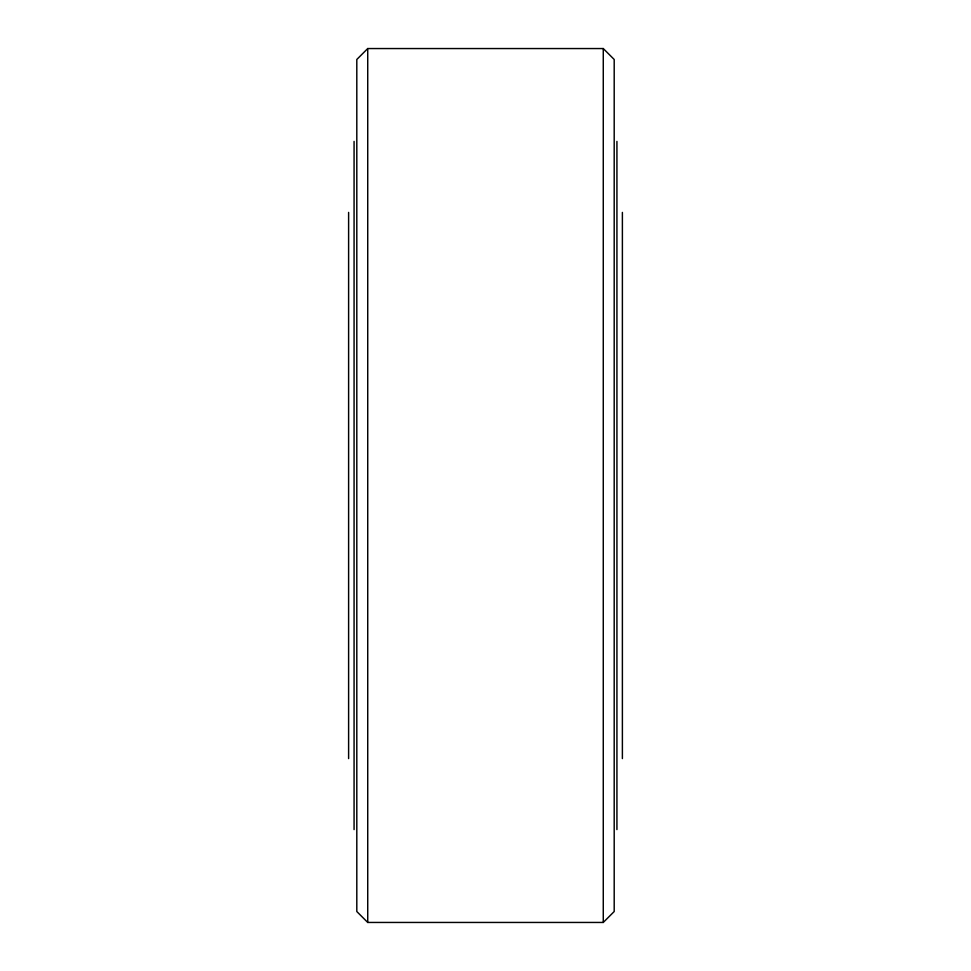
<?xml version="1.0" encoding="UTF-8"?>
<svg xmlns="http://www.w3.org/2000/svg" width="971" height="971" viewBox="0 0 971 971"><rect width="100%" height="100%" fill="white"/><g stroke="black" fill="none" stroke-linecap="round" stroke-linejoin="round"><path stroke-width="1.46" d="M367.73 48.55L356.806 59.474L356.806 911.526L367.73 922.45L603.27 922.45L614.194 911.526L614.194 59.474L603.27 48.55L367.73 48.55L367.73 922.45M622.387 212.406L622.387 758.594M616.925 141.402L616.925 829.598M603.27 48.55L603.27 922.45M354.075 141.402L354.075 829.598M348.613 212.406L348.613 758.594"/></g></svg>
